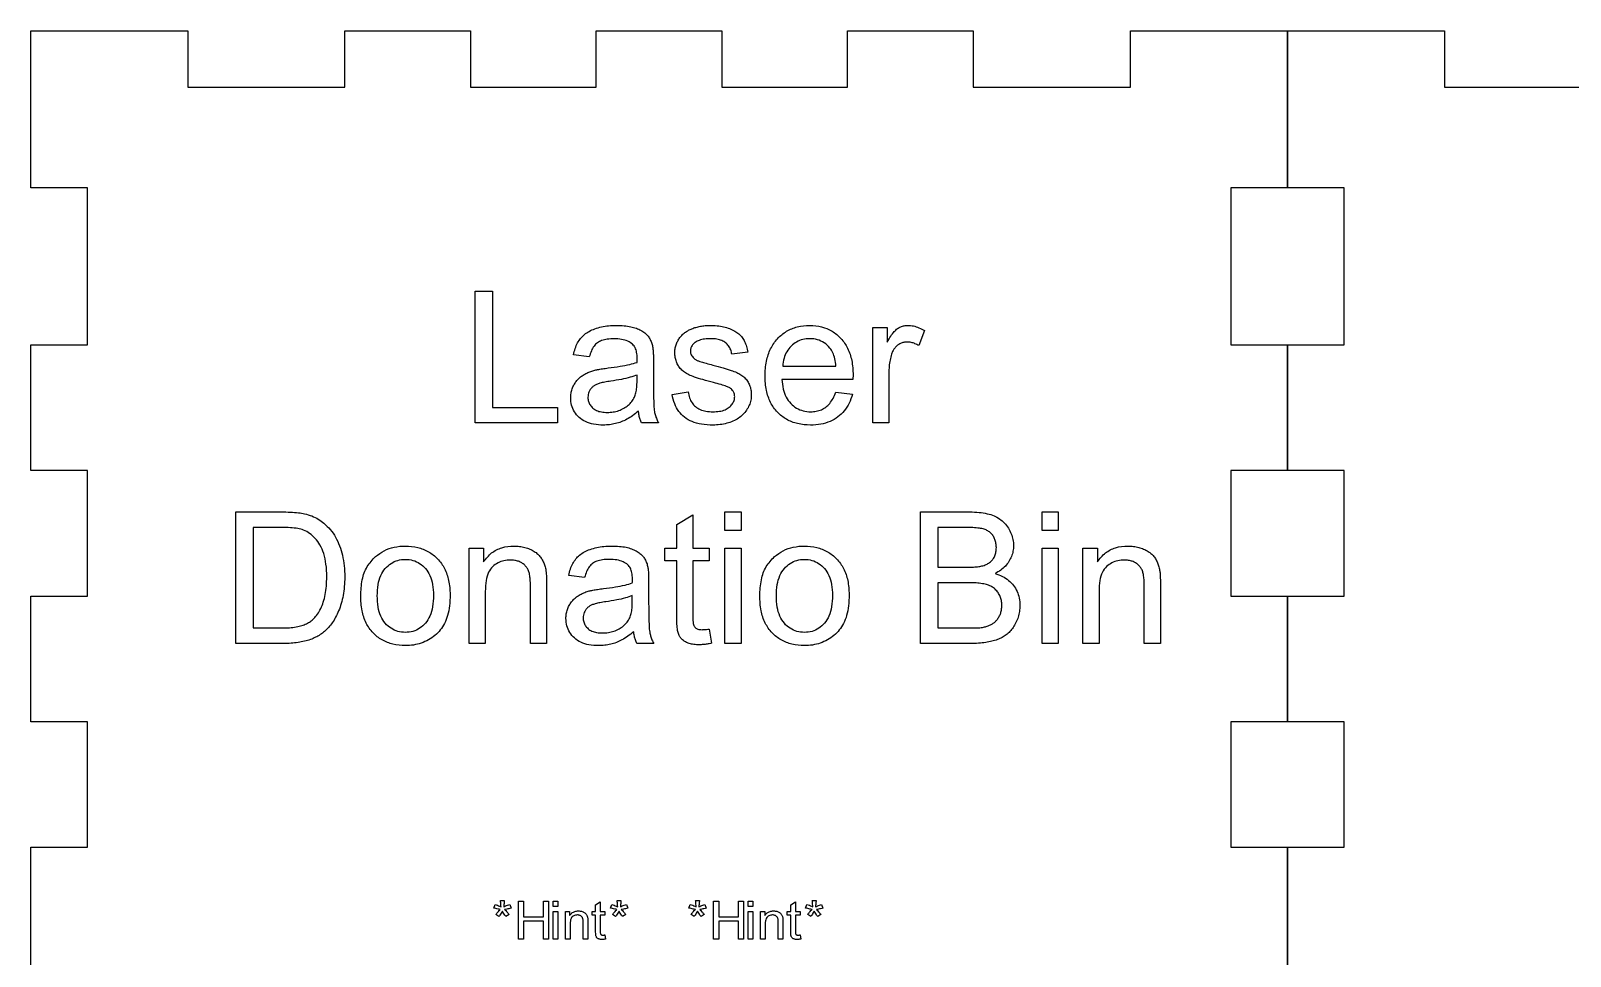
# Model space of a CAD drawing. Extents: x 5 to 205, y 5 to 165.
# Drawn here: x 5.1 to 103.1, y 106.1 to 165.1 of the extents above; entities that cross this region are included whole.
import ezdxf

# ---------------------------------------------------------------- set-up
doc = ezdxf.new("R2010")
doc.units = 0
doc.layers.get('0').update_dxf_attribs({"linetype": 'CONTINUOUS'})

msp = doc.modelspace()

# ---------------------------------------------------------------- linework, layer by layer
at = {"color": 7}
for p, q in [((5.080005, 165.079957), (15.079985, 165.079957)), ((5.080005, 155.079977), (5.080005, 165.079957)), ((15.079985, 165.079957), (15.079985, 161.47993)), ((25.079965, 161.47993), (25.079965, 165.079957)), ((25.079965, 165.079957), (33.079836, 165.079957)), ((33.079836, 165.079957), (33.079836, 161.47993)), ((41.07999, 161.47993), (41.07999, 165.079957)), ((41.07999, 165.079957), (49.079861, 165.079957)), ((49.079861, 165.079957), (49.079861, 161.47993)), ((57.080014, 161.47993), (57.080014, 165.079957)), ((57.080014, 165.079957), (65.080167, 165.079957)), ((65.080167, 165.079957), (65.080167, 161.47993)), ((75.079865, 161.47993), (75.079865, 165.079957)), ((75.079865, 165.079957), (85.079845, 165.079957)), ((85.079845, 165.079957), (85.079845, 155.079977)), ((85.079845, 165.079957), (95.079825, 165.079957)), ((85.079845, 155.079977), (85.079845, 165.079957)), ((95.079825, 165.079957), (95.079825, 161.47993)), ((15.079985, 161.47993), (25.079965, 161.47993)), ((33.079836, 161.47993), (41.07999, 161.47993)), ((49.079861, 161.47993), (57.080014, 161.47993)), ((65.080167, 161.47993), (75.079865, 161.47993)), ((95.079825, 161.47993), (105.080087, 161.47993)), ((8.680032, 155.079977), (5.080005, 155.079977)), ((8.680032, 145.079997), (8.680032, 155.079977)), ((85.079845, 155.079977), (81.479819, 155.079977)), ((81.479819, 155.079977), (81.479819, 145.079997)), ((88.680154, 155.079977), (85.079845, 155.079977)), ((88.680154, 145.079997), (88.680154, 155.079977)), ((5.080005, 137.080126), (5.080005, 145.079997)), ((5.080005, 145.079997), (8.680032, 145.079997)), ((81.479819, 145.079997), (85.079845, 145.079997)), ((85.079845, 145.079997), (85.079845, 137.080126)), ((85.079845, 137.080126), (85.079845, 145.079997)), ((85.079845, 145.079997), (88.680154, 145.079997)), ((8.680032, 137.080126), (5.080005, 137.080126)), ((8.680032, 129.079973), (8.680032, 137.080126)), ((85.079845, 137.080126), (81.479819, 137.080126)), ((81.479819, 137.080126), (81.479819, 129.079973)), ((88.680154, 137.080126), (85.079845, 137.080126)), ((88.680154, 129.079973), (88.680154, 137.080126)), ((5.080005, 121.080101), (5.080005, 129.079973)), ((5.080005, 129.079973), (8.680032, 129.079973)), ((81.479819, 129.079973), (85.079845, 129.079973)), ((85.079845, 129.079973), (85.079845, 121.080101)), ((85.079845, 121.080101), (85.079845, 129.079973)), ((85.079845, 129.079973), (88.680154, 129.079973)), ((8.680032, 121.080101), (5.080005, 121.080101)), ((8.680032, 113.079948), (8.680032, 121.080101)), ((85.079845, 121.080101), (81.479819, 121.080101)), ((81.479819, 121.080101), (81.479819, 113.079948)), ((88.680154, 121.080101), (85.079845, 121.080101)), ((88.680154, 113.079948), (88.680154, 121.080101)), ((5.080005, 105.079795), (5.080005, 113.079948)), ((5.080005, 113.079948), (8.680032, 113.079948)), ((81.479819, 113.079948), (85.079845, 113.079948)), ((85.079845, 113.079948), (85.079845, 105.079795)), ((85.079845, 105.079795), (85.079845, 113.079948)), ((85.079845, 113.079948), (88.680154, 113.079948)), ((34.558704, 109.213868), (34.634771, 109.448686)), ((34.558704, 109.213868), (34.558704, 109.213868)), ((34.884472, 108.668165), (34.689342, 108.808725)), ((34.983691, 109.70004), (35.223469, 109.70004)), ((35.524433, 108.808725), (35.325995, 108.668165)), ((35.575696, 109.448686), (35.651764, 109.213868)), ((36.129535, 107.234454), (36.129535, 109.658699)), ((36.129535, 109.658699), (36.450342, 109.658699)), ((36.450342, 109.658699), (36.450342, 108.663204)), ((37.71042, 108.663204), (37.71042, 109.658699)), ((37.71042, 109.658699), (38.031228, 109.658699)), ((38.031228, 109.658699), (38.031228, 107.234454)), ((38.325178, 109.316394), (38.325178, 109.658699)), ((38.325178, 109.658699), (38.622834, 109.658699)), ((38.622834, 109.316394), (38.325178, 109.316394)), ((38.325178, 107.234454), (38.325178, 108.990626)), ((38.325178, 108.990626), (38.622834, 108.990626)), ((38.622834, 109.658699), (38.622834, 109.316394)), ((38.622834, 108.990626), (38.622834, 107.234454)), ((39.115892, 107.234454), (39.115892, 108.990626)), ((39.115892, 108.990626), (39.383782, 108.990626)), ((39.383782, 108.990626), (39.383782, 108.740925)), ((40.818319, 108.759115), (40.818319, 108.990626)), ((40.818319, 108.990626), (41.0366, 108.990626)), ((41.0366, 109.425535), (41.332602, 109.604128)), ((41.0366, 108.990626), (41.0366, 109.425535)), ((41.332602, 109.604128), (41.332602, 108.990626)), ((41.332602, 108.990626), (41.631912, 108.990626)), ((41.631912, 108.990626), (41.631912, 108.759115)), ((41.985523, 109.213868), (42.06159, 109.448686)), ((41.985523, 109.213868), (41.985523, 109.213868)), ((42.311291, 108.668165), (42.116161, 108.808725)), ((42.41051, 109.70004), (42.650288, 109.70004)), ((42.951252, 108.808725), (42.752814, 108.668165)), ((43.002515, 109.448686), (43.078583, 109.213868)), ((46.98063, 109.213868), (47.056698, 109.448686)), ((46.98063, 109.213868), (46.98063, 109.213868)), ((47.306398, 108.668165), (47.111268, 108.808725)), ((47.405617, 109.70004), (47.645396, 109.70004)), ((47.946359, 108.808725), (47.747922, 108.668165)), ((47.997622, 109.448686), (48.07369, 109.213868)), ((48.551461, 107.234454), (48.551461, 109.658699)), ((48.551461, 109.658699), (48.872269, 109.658699)), ((48.872269, 109.658699), (48.872269, 108.663204)), ((50.132347, 108.663204), (50.132347, 109.658699)), ((50.132347, 109.658699), (50.453154, 109.658699)), ((50.453154, 109.658699), (50.453154, 107.234454)), ((50.747076, 109.316394), (50.747076, 109.658699)), ((50.747076, 109.658699), (51.044733, 109.658699)), ((51.044733, 109.316394), (50.747076, 109.316394)), ((50.747076, 107.234454), (50.747076, 108.990626)), ((50.747076, 108.990626), (51.044733, 108.990626)), ((51.044733, 109.658699), (51.044733, 109.316394)), ((51.044733, 108.990626), (51.044733, 107.234454)), ((51.537931, 107.234454), (51.537931, 108.990626)), ((51.537931, 108.990626), (51.805821, 108.990626)), ((51.805821, 108.990626), (51.805821, 108.740925)), ((53.240217, 108.759115), (53.240217, 108.990626)), ((53.240217, 108.990626), (53.458498, 108.990626)), ((53.458498, 109.425535), (53.754501, 109.604128)), ((53.458498, 108.990626), (53.458498, 109.425535)), ((53.754501, 109.604128), (53.754501, 108.990626)), ((53.754501, 108.990626), (54.053811, 108.990626)), ((54.053811, 108.990626), (54.053811, 108.759115)), ((54.407562, 109.213868), (54.48363, 109.448686)), ((54.407562, 109.213868), (54.407562, 109.213868)), ((54.73333, 108.668165), (54.5382, 108.808725)), ((54.832549, 109.70004), (55.072328, 109.70004)), ((55.373291, 108.808725), (55.174854, 108.668165)), ((55.424554, 109.448686), (55.500622, 109.213868)), ((36.450342, 108.663204), (37.71042, 108.663204)), ((37.71042, 108.377123), (36.450342, 108.377123)), ((36.450342, 108.377123), (36.450342, 107.234454)), ((37.71042, 107.234454), (37.71042, 108.377123)), ((39.413548, 108.193568), (39.413548, 107.234454)), ((40.245332, 107.234454), (40.245332, 108.302709)), ((40.542988, 108.314285), (40.542988, 107.234454)), ((41.0366, 108.759115), (40.818319, 108.759115)), ((41.0366, 107.748738), (41.0366, 108.759115)), ((41.631912, 108.759115), (41.332602, 108.759115)), ((41.332602, 108.759115), (41.332602, 107.732201)), ((48.872269, 108.663204), (50.132347, 108.663204)), ((50.132347, 108.377123), (48.872269, 108.377123)), ((48.872269, 108.377123), (48.872269, 107.234454)), ((50.132347, 107.234454), (50.132347, 108.377123)), ((51.835587, 108.193568), (51.835587, 107.234454)), ((52.667371, 107.234454), (52.667371, 108.302709)), ((52.965027, 108.314285), (52.965027, 107.234454)), ((53.458498, 108.759115), (53.240217, 108.759115)), ((53.458498, 107.748738), (53.458498, 108.759115)), ((54.053811, 108.759115), (53.754501, 108.759115)), ((53.754501, 108.759115), (53.754501, 107.732201)), ((36.450342, 107.234454), (36.129535, 107.234454)), ((38.031228, 107.234454), (37.71042, 107.234454)), ((38.622834, 107.234454), (38.325178, 107.234454)), ((39.413548, 107.234454), (39.115892, 107.234454)), ((40.542988, 107.234454), (40.245332, 107.234454)), ((41.631912, 107.500691), (41.674907, 107.237761)), ((41.631912, 107.500691), (41.631912, 107.500691)), ((48.872269, 107.234454), (48.551461, 107.234454)), ((50.453154, 107.234454), (50.132347, 107.234454)), ((51.044733, 107.234454), (50.747076, 107.234454)), ((51.835587, 107.234454), (51.537931, 107.234454)), ((52.965027, 107.234454), (52.667371, 107.234454)), ((54.053811, 107.500691), (54.096805, 107.237761)), ((54.053811, 107.500691), (54.053811, 107.500691))]:
    msp.add_line(p, q, dxfattribs=at)
at = {"color": 1}
for p, q in [((33.370184, 140.108799), (33.370184, 148.488949)), ((33.370184, 148.488949), (34.479154, 148.488949)), ((34.479154, 148.488949), (34.479154, 141.097725)), ((58.676408, 140.108799), (58.676408, 146.179548)), ((58.676408, 146.179548), (59.602455, 146.179548)), ((59.602455, 146.179548), (59.602455, 145.259218)), ((61.974736, 145.985193), (61.620321, 145.030565)), ((40.635648, 144.310307), (39.629572, 144.447498)), ((50.719267, 144.613272), (49.713192, 144.47608)), ((43.67674, 142.778328), (43.67674, 143.155607)), ((44.717112, 144.02449), (44.717112, 142.652569)), ((52.948639, 143.72724), (56.338427, 143.72724)), ((52.948639, 143.72724), (52.948639, 143.72724)), ((59.705349, 143.287082), (59.705349, 140.108799)), ((57.418816, 142.881222), (52.891477, 142.881222)), ((45.906111, 141.920878), (46.923619, 142.080935)), ((45.906111, 141.920878), (45.906111, 141.920878)), ((56.326994, 142.063786), (57.390233, 141.93231)), ((56.326995, 142.063786), (56.326994, 142.063786)), ((34.479154, 141.097725), (38.606349, 141.097725)), ((38.606349, 141.097725), (38.606349, 140.108799)), ((43.762485, 140.857639), (43.762485, 140.857639)), ((38.606349, 140.108799), (33.370184, 140.108799)), ((45.042944, 140.108799), (43.968273, 140.108799)), ((59.705349, 140.108799), (58.676408, 140.108799)), ((18.136093, 126.060398), (18.136093, 134.440547)), ((18.136093, 134.440547), (21.022843, 134.440547)), ((49.267262, 133.257266), (49.267262, 134.440547)), ((49.267262, 134.440547), (50.296205, 134.440547)), ((50.296205, 134.440547), (50.296205, 133.257266)), ((61.717445, 126.060398), (61.717445, 134.440547)), ((61.717445, 134.440547), (64.861432, 134.440547)), ((69.457367, 133.257266), (69.457367, 134.440547)), ((69.457367, 134.440547), (70.486307, 134.440547)), ((70.486307, 134.440547), (70.486307, 133.257266)), ((21.005694, 133.451621), (19.245063, 133.451621)), ((19.245063, 133.451621), (19.245063, 127.049324)), ((46.203308, 133.634544), (47.226533, 134.251908)), ((46.203308, 132.131147), (46.203308, 133.634544)), ((47.226533, 134.251908), (47.226533, 132.131147)), ((64.501302, 133.451621), (62.826415, 133.451621)), ((62.826415, 133.451621), (62.826415, 130.919284)), ((50.296205, 133.257266), (49.267262, 133.257266)), ((70.486307, 133.257266), (69.457367, 133.257266)), ((32.981421, 126.060398), (32.981421, 132.131147)), ((32.981421, 132.131147), (33.907468, 132.131147)), ((33.907468, 132.131147), (33.907468, 131.26798)), ((45.448752, 131.33086), (45.448752, 132.131147)), ((45.448752, 132.131147), (46.203308, 132.131147)), ((46.203308, 131.33086), (45.448752, 131.33086)), ((46.203308, 127.838178), (46.203308, 131.33086)), ((47.226533, 132.131147), (48.261191, 132.131147)), ((48.261191, 131.33086), (47.226533, 131.33086)), ((47.226533, 131.33086), (47.226533, 127.781015)), ((48.261191, 132.131147), (48.261191, 131.33086)), ((49.267262, 126.060398), (49.267262, 132.131147)), ((49.267262, 132.131147), (50.296205, 132.131147)), ((50.296205, 132.131147), (50.296205, 126.060398)), ((69.457367, 126.060398), (69.457367, 132.131147)), ((69.457367, 132.131147), (70.486307, 132.131147)), ((70.486307, 132.131147), (70.486307, 126.060398)), ((72.058299, 126.060398), (72.058299, 132.131147)), ((72.058299, 132.131147), (72.984346, 132.131147)), ((72.984346, 132.131147), (72.984346, 131.26798)), ((40.332629, 130.261905), (39.326554, 130.399097)), ((62.826415, 130.919284), (64.638493, 130.919284)), ((34.010362, 129.375873), (34.010362, 126.060398)), ((36.885679, 126.060398), (36.885679, 129.753151)), ((37.91462, 129.793165), (37.91462, 126.060398)), ((44.414093, 129.976088), (44.414093, 128.604167)), ((64.764254, 129.930358), (62.826415, 129.930358)), ((62.826415, 129.930358), (62.826415, 127.049324)), ((73.087241, 129.375873), (73.087241, 126.060398)), ((75.962558, 126.060398), (75.962558, 129.753151)), ((76.991498, 129.793165), (76.991498, 126.060398)), ((26.081802, 129.095772), (26.081802, 129.095772)), ((27.139324, 129.095772), (27.139324, 129.095772)), ((43.373722, 128.729927), (43.373722, 129.107205)), ((51.485202, 129.095772), (51.485202, 129.095772)), ((52.542725, 129.095772), (52.542725, 129.095772)), ((19.245063, 127.049324), (21.034276, 127.049324)), ((43.459465, 126.809238), (43.459467, 126.809238)), ((48.261191, 126.980728), (48.409815, 126.07183)), ((48.261191, 126.980728), (48.261191, 126.980728)), ((62.826415, 127.049324), (64.912878, 127.049324)), ((21.160036, 126.060398), (18.136093, 126.060398)), ((34.010362, 126.060398), (32.981421, 126.060398)), ((37.91462, 126.060398), (36.885679, 126.060398)), ((44.739925, 126.060398), (43.665253, 126.060398)), ((50.296205, 126.060398), (49.267262, 126.060398)), ((64.912878, 126.060398), (61.717445, 126.060398)), ((70.486307, 126.060398), (69.457367, 126.060398)), ((73.087241, 126.060398), (72.058299, 126.060398)), ((76.991498, 126.060398), (75.962558, 126.060398))]:
    msp.add_line(p, q, dxfattribs=at)
for points, knots in [([(39.629572, 144.447498), (39.662708, 144.583059), (39.72588, 144.841495), (39.878043, 145.193771), (40.070182, 145.496893), (40.319844, 145.749528), (40.629936, 145.95441), (40.997526, 146.115344), (41.415477, 146.232689), (41.878056, 146.302794), (42.362588, 146.323353), (42.833903, 146.305459), (43.258526, 146.248302), (43.619249, 146.147123), (43.917674, 146.013959), (44.16155, 145.86186), (44.350969, 145.68151), (44.490626, 145.471943), (44.599431, 145.23555), (44.643045, 145.062929), (44.665665, 144.973402)], [0, 0, 0, 0, 0.418046, 0.796972, 1.145706, 1.48884, 1.85402, 2.254052, 2.688002, 3.152741, 3.654441, 4.140752, 4.566247, 4.936775, 5.260448, 5.543747, 5.795072, 6.03845, 6.295101, 6.57162, 6.57162, 6.57162, 6.57162]), ([(46.923619, 142.080935), (46.947879, 141.953746), (46.994127, 141.71128), (47.15873, 141.387461), (47.392588, 141.128393), (47.700777, 140.942748), (48.077466, 140.836699), (48.494867, 140.808064), (48.905948, 140.83408), (49.268587, 140.924239), (49.547304, 141.088102), (49.74295, 141.295522), (49.865495, 141.530599), (49.901587, 141.772677), (49.870695, 142.000781), (49.761938, 142.194717), (49.591411, 142.344686), (49.335121, 142.452472), (48.982886, 142.565265), (48.473133, 142.697337), (47.905913, 142.844339), (47.381557, 143.007111), (46.988673, 143.154491), (46.697681, 143.321131), (46.47145, 143.516486), (46.296137, 143.747269), (46.169879, 144.003591), (46.09338, 144.279953), (46.070307, 144.559213), (46.09074, 144.830359), (46.153178, 145.084617), (46.257407, 145.322209), (46.396306, 145.539965), (46.566904, 145.733844), (46.753577, 145.888836), (46.954558, 146.015029), (47.175324, 146.113348), (47.428829, 146.199731), (47.70845, 146.26755), (48.006253, 146.308271), (48.361896, 146.322395), (48.759264, 146.302959), (49.180951, 146.236187), (49.559997, 146.123193), (49.889619, 145.972448), (50.162577, 145.786315), (50.375359, 145.559223), (50.530954, 145.286671), (50.649887, 144.968982), (50.69528, 144.736253), (50.719267, 144.613272)], [0, 0, 0, 0, 0.386898, 0.737563, 1.074533, 1.421206, 1.80192, 2.237553, 2.670641, 3.034208, 3.347649, 3.626477, 3.879566, 4.130503, 4.349061, 4.558009, 4.783393, 5.016653, 5.386019, 5.894003, 6.595406, 7.143805, 7.540982, 7.851551, 8.144624, 8.431469, 8.715092, 8.996856, 9.286622, 9.551329, 9.809434, 10.068145, 10.326178, 10.581341, 10.839746, 11.051313, 11.291328, 11.56289, 11.853968, 12.153083, 12.463021, 12.92058, 13.344413, 13.740762, 14.10348, 14.427778, 14.725737, 15.028401, 15.363371, 15.738726, 15.738726, 15.738726, 15.738726]), ([(57.390233, 141.93231), (57.327002, 141.736956), (57.204696, 141.35909), (56.88316, 140.864267), (56.470198, 140.465524), (55.962321, 140.173882), (55.366954, 140.00387), (54.665532, 139.950452), (53.911552, 140.022106), (53.176099, 140.300016), (52.577043, 140.770529), (52.132154, 141.4111), (51.874414, 142.208736), (51.803471, 143.103272), (51.875199, 144.005926), (52.134126, 144.829797), (52.583094, 145.48792), (53.174001, 145.971536), (53.886387, 146.262407), (54.655426, 146.344559), (55.417935, 146.263505), (56.110273, 145.977554), (56.686332, 145.504181), (57.125555, 144.859339), (57.378404, 144.051675), (57.427336, 143.442274), (57.42396, 143.077688), (57.421937, 142.986222), (57.419923, 142.918482), (57.418816, 142.881222)], [0, 0, 0, 0, 0.613815, 1.187281, 1.749695, 2.321649, 2.925756, 3.591308, 4.422964, 5.178258, 5.917037, 6.673733, 7.483577, 8.401344, 9.350498, 10.185639, 10.961502, 11.706466, 12.444609, 13.236524, 14.004244, 14.722597, 15.450713, 16.21071, 17.029584, 17.960854, 18.031995, 18.123477, 18.235306, 18.235306, 18.235306, 18.235306]), ([(59.602455, 145.259218), (59.676429, 145.388192), (59.80982, 145.620759), (60.025682, 145.910917), (60.239275, 146.111879), (60.459075, 146.231454), (60.683438, 146.302468), (60.956107, 146.326598), (61.274348, 146.28961), (61.633828, 146.177612), (61.858027, 146.051067), (61.974736, 145.985193)], [0, 0, 0, 0, 0.445781, 0.803839, 1.081533, 1.317776, 1.548298, 1.782834, 2.13347, 2.502896, 2.904007, 2.904007, 2.904007, 2.904007]), ([(43.67674, 143.96161), (43.677829, 144.002893), (43.679706, 144.074024), (43.681716, 144.163581), (43.684175, 144.338269), (43.666484, 144.587223), (43.575754, 144.898435), (43.381241, 145.153078), (43.076976, 145.331613), (42.674439, 145.445896), (42.230448, 145.473943), (41.801058, 145.450881), (41.435048, 145.371812), (41.138598, 145.226769), (40.916118, 144.993209), (40.745104, 144.68285), (40.674122, 144.441257), (40.635648, 144.310307)], [0, 0, 0, 0, 0.123892, 0.213468, 0.268732, 0.648028, 0.958949, 1.226354, 1.588103, 1.995645, 2.472944, 2.915595, 3.28279, 3.590016, 3.889586, 4.234763, 4.643295, 4.643295, 4.643295, 4.643295]), ([(49.713192, 144.47608), (49.693292, 144.574252), (49.654927, 144.76352), (49.516333, 145.016114), (49.320645, 145.221349), (49.061388, 145.370582), (48.742292, 145.455677), (48.367812, 145.478575), (47.98591, 145.457524), (47.639032, 145.387713), (47.379226, 145.255479), (47.204328, 145.084787), (47.094677, 144.89439), (47.065199, 144.712093), (47.081126, 144.558455), (47.124202, 144.435083), (47.197158, 144.321305), (47.29828, 144.215606), (47.433347, 144.124872), (47.589704, 144.048649), (47.806071, 143.985634), (48.108649, 143.897228), (48.355711, 143.829839), (48.501328, 143.79012)], [0, 0, 0, 0, 0.299086, 0.576616, 0.85131, 1.140254, 1.462056, 1.83318, 2.261429, 2.607623, 2.886902, 3.122702, 3.331651, 3.535158, 3.664851, 3.792003, 3.923286, 4.067488, 4.227648, 4.408888, 4.587052, 4.902442, 5.35517, 5.35517, 5.35517, 5.35517]), ([(56.338427, 143.72724), (56.319198, 143.88421), (56.283563, 144.175112), (56.156805, 144.568756), (55.935886, 144.923879), (55.608631, 145.223121), (55.163499, 145.432002), (54.689293, 145.488642), (54.230502, 145.439217), (53.817802, 145.276), (53.467341, 145.007156), (53.189731, 144.651088), (53.005013, 144.212855), (52.96797, 143.893759), (52.948639, 143.72724)], [0, 0, 0, 0, 0.473865, 0.878183, 1.229086, 1.717732, 2.186584, 2.680717, 3.131276, 3.558883, 3.994726, 4.440741, 4.899737, 5.400678, 5.400678, 5.400678, 5.400678]), ([(61.620321, 145.030565), (61.537839, 145.074946), (61.378199, 145.160843), (61.121827, 145.23573), (60.877347, 145.261405), (60.64862, 145.23941), (60.441593, 145.169849), (60.253967, 145.055789), (60.090609, 144.902147), (59.960393, 144.709721), (59.854119, 144.44283), (59.775287, 144.106298), (59.715288, 143.704373), (59.708713, 143.428317), (59.705349, 143.287082)], [0, 0, 0, 0, 0.28036, 0.542626, 0.79536, 1.01375, 1.226753, 1.444877, 1.667514, 1.894504, 2.135906, 2.525031, 2.929237, 3.352672, 3.352672, 3.352672, 3.352672]), ([(44.665665, 144.973402), (44.676259, 144.899406), (44.701826, 144.720831), (44.713965, 144.403537), (44.715977, 144.161233), (44.717112, 144.02449)], [0, 0, 0, 0, 0.224134, 0.540903, 0.951246, 0.951246, 0.951246, 0.951246]), ([(43.762485, 140.857639), (43.639064, 140.757518), (43.403672, 140.566564), (43.034701, 140.335621), (42.670299, 140.164994), (42.300743, 140.052529), (41.919664, 139.985495), (41.453538, 139.961127), (40.934988, 140.000418), (40.40293, 140.159152), (39.981051, 140.437125), (39.673673, 140.80102), (39.48755, 141.235775), (39.440941, 141.64594), (39.466426, 141.995983), (39.534507, 142.271826), (39.648309, 142.526148), (39.797329, 142.755361), (39.976094, 142.955832), (40.184338, 143.12119), (40.414562, 143.257244), (40.662855, 143.36986), (40.913856, 143.454571), (41.185122, 143.511659), (41.490298, 143.562541), (41.970253, 143.623201), (42.553251, 143.700168), (43.168593, 143.8096), (43.522201, 143.91538), (43.67674, 143.96161)], [0, 0, 0, 0, 0.47643, 0.908661, 1.302248, 1.680053, 2.064118, 2.460121, 3.077972, 3.615805, 4.107288, 4.571885, 5.025118, 5.505522, 5.795074, 6.074899, 6.353141, 6.626996, 6.892129, 7.155291, 7.421344, 7.692502, 7.971989, 8.214072, 8.523253, 8.900078, 9.665108, 10.28806, 10.771663, 10.771663, 10.771663, 10.771663]), ([(43.67674, 143.155607), (43.532323, 143.104561), (43.207055, 142.98959), (42.642553, 142.867998), (42.097464, 142.782239), (41.639922, 142.712117), (41.339537, 142.645439), (41.109883, 142.572899), (40.936005, 142.479664), (40.797537, 142.366481), (40.688437, 142.230186), (40.608414, 142.077299), (40.559847, 141.911108), (40.542552, 141.709055), (40.57083, 141.478586), (40.679908, 141.239818), (40.858189, 141.037393), (41.105581, 140.881554), (41.420602, 140.793443), (41.77774, 140.768842), (42.149882, 140.795202), (42.508167, 140.881879), (42.832246, 141.026608), (43.116169, 141.220386), (43.347496, 141.46276), (43.51624, 141.73091), (43.61672, 142.037163), (43.668419, 142.384317), (43.673803, 142.639248), (43.67674, 142.778328)], [0, 0, 0, 0, 0.45915, 1.03414, 1.728307, 2.115281, 2.4222, 2.650972, 2.835284, 3.010577, 3.183818, 3.35541, 3.525147, 3.699583, 3.961026, 4.212156, 4.475264, 4.759386, 5.076768, 5.446099, 5.828913, 6.191926, 6.546041, 6.888189, 7.216353, 7.544845, 7.829458, 8.176861, 8.593927, 8.593927, 8.593927, 8.593927]), ([(48.501328, 143.79012), (48.719943, 143.730744), (49.10976, 143.62487), (49.618108, 143.466512), (50.002352, 143.331312), (50.293116, 143.180921), (50.523097, 142.997546), (50.711425, 142.777376), (50.851218, 142.51675), (50.931902, 142.216144), (50.957476, 141.890564), (50.926366, 141.553606), (50.822893, 141.224464), (50.655273, 140.914256), (50.425028, 140.631825), (50.129387, 140.39447), (49.779328, 140.207614), (49.385034, 140.070641), (48.953724, 139.987954), (48.412126, 139.959916), (47.806959, 140.000397), (47.187953, 140.156522), (46.68659, 140.43687), (46.309907, 140.837073), (46.037788, 141.33993), (45.951502, 141.720619), (45.906111, 141.920878)], [0, 0, 0, 0, 0.679514, 1.211657, 1.597364, 1.900123, 2.188925, 2.474175, 2.763728, 3.068391, 3.40106, 3.739021, 4.077132, 4.428799, 4.790983, 5.162819, 5.55843, 5.975753, 6.410546, 6.871221, 7.599566, 8.222667, 8.771491, 9.297767, 9.850699, 10.464393, 10.464393, 10.464393, 10.464393]), ([(44.717112, 142.652569), (44.717969, 142.372712), (44.719445, 141.891019), (44.738919, 141.285981), (44.768315, 140.874421), (44.836814, 140.586027), (44.922666, 140.340825), (45.002613, 140.186601), (45.042944, 140.108799)], [0, 0, 0, 0, 0.839381, 1.444757, 1.817161, 2.073759, 2.33171, 2.594324, 2.594324, 2.594324, 2.594324]), ([(52.891477, 142.881222), (52.91193, 142.674624), (52.95031, 142.286954), (53.140482, 141.758375), (53.434534, 141.34062), (53.809432, 141.036945), (54.24978, 140.85278), (54.685811, 140.804171), (55.079722, 140.837057), (55.410009, 140.937027), (55.704772, 141.106478), (55.958869, 141.353544), (56.17271, 141.677891), (56.27344, 141.929836), (56.326995, 142.063786)], [0, 0, 0, 0, 0.621131, 1.165519, 1.664272, 2.135442, 2.594069, 3.076602, 3.436974, 3.773894, 4.10344, 4.447097, 4.8276, 5.259554, 5.259554, 5.259554, 5.259554]), ([(43.968273, 140.108799), (43.934968, 140.183208), (43.86637, 140.336467), (43.798871, 140.588939), (43.774886, 140.76606), (43.762485, 140.857639)], [0, 0, 0, 0, 0.244289, 0.503156, 0.780291, 0.780291, 0.780291, 0.780291]), ([(21.022843, 134.440547), (21.22299, 134.438419), (21.589467, 134.434522), (22.08827, 134.397384), (22.542328, 134.324775), (22.968411, 134.193198), (23.387132, 133.995483), (23.625789, 133.811353), (23.74382, 133.720289)], [0, 0, 0, 0, 0.600361, 1.099289, 1.499317, 1.977072, 2.432988, 2.879096, 2.879096, 2.879096, 2.879096]), ([(64.861432, 134.440547), (65.061103, 134.435916), (65.434368, 134.427259), (65.953266, 134.344587), (66.395045, 134.204871), (66.765697, 133.999555), (67.075724, 133.73343), (67.320168, 133.410346), (67.502399, 133.054981), (67.615226, 132.67997), (67.650882, 132.306447), (67.618513, 131.944142), (67.518726, 131.601185), (67.355956, 131.275607), (67.126445, 130.97671), (66.827074, 130.715949), (66.590411, 130.586334), (66.467722, 130.51914)], [0, 0, 0, 0, 0.598656, 1.119127, 1.570847, 1.981709, 2.381625, 2.787508, 3.189308, 3.573946, 3.955196, 4.307928, 4.658913, 5.0205, 5.393743, 5.782716, 6.201427, 6.201427, 6.201427, 6.201427]), ([(21.034276, 127.049324), (21.205377, 127.05211), (21.522027, 127.057266), (21.958149, 127.106056), (22.321802, 127.190592), (22.6229, 127.310553), (22.877994, 127.454743), (23.120083, 127.656725), (23.344114, 127.932902), (23.549451, 128.291509), (23.715253, 128.709681), (23.836566, 129.189188), (23.907021, 129.730947), (23.931031, 130.382865), (23.895845, 131.083653), (23.761968, 131.770871), (23.518882, 132.324698), (23.203807, 132.751262), (22.84971, 133.077708), (22.469895, 133.28846), (22.047517, 133.391186), (21.56595, 133.443503), (21.205515, 133.448726), (21.005694, 133.451621)], [0, 0, 0, 0, 0.513166, 0.949697, 1.314029, 1.629585, 1.918989, 2.18939, 2.570504, 2.979028, 3.424919, 3.915795, 4.459059, 5.060726, 5.871005, 6.559771, 7.149047, 7.669189, 8.14004, 8.584672, 8.954736, 9.436407, 10.035652, 10.035652, 10.035652, 10.035652]), ([(23.74382, 133.720289), (23.884122, 133.589029), (24.166129, 133.325198), (24.497022, 132.83553), (24.753835, 132.283879), (24.934441, 131.670303), (25.042587, 131.001164), (25.073601, 130.331974), (25.049395, 129.697868), (24.977398, 129.130751), (24.8534, 128.614242), (24.690809, 128.151052), (24.502, 127.740427), (24.281857, 127.387099), (24.040256, 127.086257), (23.785378, 126.829842), (23.510818, 126.616585), (23.20816, 126.443868), (22.871883, 126.304234), (22.497997, 126.194545), (22.086018, 126.116414), (21.635722, 126.068591), (21.322652, 126.063198), (21.160036, 126.060398)], [0, 0, 0, 0, 0.574875, 1.155497, 1.759144, 2.394732, 3.067758, 3.787987, 4.400773, 4.96966, 5.50006, 5.991106, 6.440331, 6.853168, 7.236555, 7.595625, 7.935459, 8.27619, 8.637859, 9.025414, 9.443022, 9.894276, 10.382008, 10.382008, 10.382008, 10.382008]), ([(64.638493, 130.919284), (64.786964, 130.920963), (65.053446, 130.923977), (65.40762, 130.952692), (65.702326, 131.009674), (65.951524, 131.107172), (66.17057, 131.247401), (66.341551, 131.42787), (66.463041, 131.644639), (66.534134, 131.894901), (66.554744, 132.162143), (66.534381, 132.429137), (66.467171, 132.678758), (66.35609, 132.902899), (66.203327, 133.095694), (66.006642, 133.244452), (65.758543, 133.350911), (65.43239, 133.410684), (65.005846, 133.446421), (64.682432, 133.449754), (64.501302, 133.451621)], [0, 0, 0, 0, 0.445368, 0.799361, 1.064691, 1.342979, 1.59692, 1.838874, 2.081043, 2.335192, 2.613143, 2.881143, 3.134913, 3.38374, 3.626764, 3.866093, 4.115797, 4.429409, 4.856115, 5.39932, 5.39932, 5.39932, 5.39932]), ([(27.019281, 131.593812), (27.200077, 131.729195), (27.561934, 132.000161), (28.225267, 132.222357), (28.952143, 132.293791), (29.702652, 132.215577), (30.413399, 131.93455), (31.005158, 131.467655), (31.457683, 130.836704), (31.722547, 130.050068), (31.786642, 129.238573), (31.748132, 128.488115), (31.638673, 127.864395), (31.44173, 127.342868), (31.162123, 126.915435), (30.814693, 126.560346), (30.399749, 126.280993), (29.938605, 126.074764), (29.442355, 125.949004), (28.834442, 125.904251), (28.145251, 125.975235), (27.429247, 126.254062), (26.834046, 126.721412), (26.38619, 127.367646), (26.122099, 128.185115), (26.095833, 128.778687), (26.081802, 129.095772)], [0, 0, 0, 0, 0.67398, 1.348949, 2.065518, 2.85457, 3.58948, 4.327511, 5.085682, 5.886271, 6.785221, 7.51193, 8.13751, 8.677425, 9.172021, 9.659112, 10.158017, 10.663522, 11.167718, 11.685422, 12.486115, 13.225097, 13.960398, 14.722817, 15.550426, 16.499555, 16.499555, 16.499555, 16.499555]), ([(26.081802, 129.095772), (26.099064, 129.439764), (26.131198, 130.080124), (26.436434, 130.970541), (26.830018, 131.391422), (27.019281, 131.593812)], [0, 0, 0, 0, 1.032301, 1.921687, 2.74553, 2.74553, 2.74553, 2.74553]), ([(27.139324, 129.095772), (27.148246, 128.857242), (27.164739, 128.416316), (27.330616, 127.813146), (27.619026, 127.343979), (27.997611, 127.011012), (28.443549, 126.807864), (28.927483, 126.749425), (29.411041, 126.808148), (29.854942, 127.012848), (30.233171, 127.347598), (30.522642, 127.822711), (30.683064, 128.436558), (30.727802, 129.117237), (30.682766, 129.790682), (30.518551, 130.380295), (30.227896, 130.842196), (29.85132, 131.173939), (29.408633, 131.377659), (28.926545, 131.436353), (28.443724, 131.378148), (27.997903, 131.176176), (27.619069, 130.844887), (27.330469, 130.37705), (27.164703, 129.774706), (27.148236, 129.334194), (27.139324, 129.095772)], [0, 0, 0, 0, 0.71456, 1.320872, 1.853889, 2.343388, 2.811981, 3.3015, 3.787909, 4.255162, 4.745235, 5.282294, 5.898675, 6.629382, 7.321806, 7.915597, 8.4457, 8.935439, 9.40143, 9.884965, 10.374442, 10.842643, 11.331095, 11.862769, 12.468167, 13.182407, 13.182407, 13.182407, 13.182407]), ([(33.907468, 131.26798), (34.065428, 131.467535), (34.375003, 131.858627), (35.072002, 132.204699), (35.697306, 132.283529), (36.191819, 132.254686), (36.531539, 132.189131), (36.845684, 132.080452), (37.125503, 131.938209), (37.360934, 131.765204), (37.543767, 131.559436), (37.681767, 131.326839), (37.788288, 131.070757), (37.860989, 130.811115), (37.895224, 130.524405), (37.911959, 130.19038), (37.913662, 129.936102), (37.91462, 129.793165)], [0, 0, 0, 0, 0.755599, 1.480843, 2.264915, 2.621587, 2.964263, 3.299306, 3.615618, 3.902769, 4.17043, 4.435452, 4.710424, 5.000707, 5.240998, 5.574995, 6.003764, 6.003764, 6.003764, 6.003764]), ([(36.885679, 129.753151), (36.883642, 129.881269), (36.87993, 130.114764), (36.842222, 130.430433), (36.778163, 130.686058), (36.672141, 130.892052), (36.525886, 131.06159), (36.340852, 131.198995), (36.124375, 131.30246), (35.880667, 131.364387), (35.570026, 131.386128), (35.205748, 131.348653), (34.817271, 131.203849), (34.460578, 130.970256), (34.17918, 130.579432), (34.032591, 130.024064), (34.018324, 129.608051), (34.010362, 129.375873)], [0, 0, 0, 0, 0.384176, 0.700166, 0.952099, 1.170415, 1.388663, 1.617951, 1.857013, 2.104035, 2.367477, 2.788286, 3.191284, 3.601323, 4.049575, 4.600843, 5.29708, 5.29708, 5.29708, 5.29708]), ([(39.326554, 130.399097), (39.35969, 130.534658), (39.422861, 130.793094), (39.575024, 131.14537), (39.767163, 131.448492), (40.016826, 131.701127), (40.326918, 131.906009), (40.694508, 132.066943), (41.112459, 132.184288), (41.575038, 132.254392), (42.05957, 132.274952), (42.530884, 132.257058), (42.955508, 132.199901), (43.31623, 132.098721), (43.614655, 131.965558), (43.858532, 131.813459), (44.04795, 131.633108), (44.187608, 131.423542), (44.296413, 131.187148), (44.340027, 131.014527), (44.362646, 130.925)], [0, 0, 0, 0, 0.418046, 0.796972, 1.145707, 1.48884, 1.85402, 2.254052, 2.688002, 3.152741, 3.65444, 4.140752, 4.566246, 4.936775, 5.260448, 5.543747, 5.795072, 6.03845, 6.295101, 6.571619, 6.571619, 6.571619, 6.571619]), ([(43.373722, 129.913209), (43.374811, 129.954491), (43.376687, 130.025622), (43.378698, 130.115179), (43.381157, 130.289867), (43.363465, 130.538822), (43.272736, 130.850033), (43.078223, 131.104677), (42.773958, 131.283212), (42.37142, 131.397495), (41.92743, 131.425542), (41.49804, 131.40248), (41.13203, 131.323411), (40.835579, 131.178367), (40.6131, 130.944808), (40.442086, 130.634448), (40.371103, 130.392855), (40.332629, 130.261905)], [0, 0, 0, 0, 0.123892, 0.213468, 0.268732, 0.648028, 0.958949, 1.226354, 1.588102, 1.995645, 2.472944, 2.915595, 3.28279, 3.590016, 3.889586, 4.234763, 4.643295, 4.643295, 4.643295, 4.643295]), ([(52.422682, 131.593812), (52.603477, 131.729195), (52.965334, 132.000162), (53.628667, 132.222357), (54.355544, 132.293791), (55.106052, 132.215577), (55.816799, 131.934549), (56.408559, 131.467656), (56.861082, 130.836704), (57.125947, 130.050068), (57.190041, 129.238573), (57.151531, 128.488115), (57.042073, 127.864395), (56.845131, 127.342868), (56.565522, 126.915436), (56.218092, 126.560346), (55.803149, 126.280993), (55.342005, 126.074765), (54.845755, 125.949004), (54.237842, 125.904251), (53.548652, 125.975235), (52.832648, 126.254062), (52.237447, 126.721412), (51.789591, 127.367645), (51.5255, 128.185115), (51.499233, 128.778687), (51.485202, 129.095772)], [0, 0, 0, 0, 0.673979, 1.348948, 2.065517, 2.85457, 3.58948, 4.327512, 5.085681, 5.88627, 6.78522, 7.51193, 8.137509, 8.677425, 9.172021, 9.659112, 10.158016, 10.663522, 11.167717, 11.685422, 12.486114, 13.225095, 13.960397, 14.722816, 15.550425, 16.499554, 16.499554, 16.499554, 16.499554]), ([(51.485202, 129.095772), (51.502464, 129.439764), (51.534598, 130.080124), (51.839835, 130.970541), (52.233419, 131.391422), (52.422682, 131.593812)], [0, 0, 0, 0, 1.032301, 1.921687, 2.74553, 2.74553, 2.74553, 2.74553]), ([(52.542725, 129.095772), (52.551647, 128.857242), (52.568139, 128.416316), (52.734016, 127.813146), (53.022426, 127.343979), (53.401011, 127.011012), (53.846949, 126.807864), (54.330883, 126.749425), (54.814441, 126.808148), (55.258342, 127.012848), (55.636572, 127.347597), (55.926042, 127.822711), (56.086464, 128.436558), (56.131203, 129.117237), (56.086166, 129.790682), (55.921951, 130.380295), (55.631296, 130.842196), (55.25472, 131.173938), (54.812034, 131.37766), (54.329945, 131.436353), (53.847124, 131.378148), (53.401303, 131.176176), (53.02247, 130.844886), (52.733869, 130.37705), (52.568103, 129.774706), (52.551637, 129.334194), (52.542725, 129.095772)], [0, 0, 0, 0, 0.71456, 1.320872, 1.853889, 2.343387, 2.811981, 3.3015, 3.787909, 4.255163, 4.745236, 5.282294, 5.898676, 6.629383, 7.321806, 7.915598, 8.445701, 8.935439, 9.401431, 9.884965, 10.374443, 10.842644, 11.331096, 11.86277, 12.468168, 13.182407, 13.182407, 13.182407, 13.182407]), ([(72.984346, 131.26798), (73.142306, 131.467535), (73.451881, 131.858628), (74.14888, 132.204699), (74.774184, 132.283529), (75.268697, 132.254686), (75.608417, 132.189131), (75.922562, 132.080452), (76.202381, 131.938209), (76.437812, 131.765204), (76.620646, 131.559437), (76.758644, 131.326838), (76.865166, 131.070757), (76.937866, 130.811115), (76.972102, 130.524405), (76.988837, 130.19038), (76.99054, 129.936102), (76.991498, 129.793165)], [0, 0, 0, 0, 0.755599, 1.480842, 2.264915, 2.621587, 2.964262, 3.299306, 3.615618, 3.902769, 4.17043, 4.435452, 4.710424, 5.000707, 5.240998, 5.574995, 6.003764, 6.003764, 6.003764, 6.003764]), ([(75.962558, 129.753151), (75.960521, 129.881269), (75.956809, 130.114764), (75.9191, 130.430433), (75.855041, 130.686058), (75.749019, 130.892052), (75.602764, 131.06159), (75.41773, 131.198995), (75.201254, 131.30246), (74.957546, 131.364387), (74.646904, 131.386128), (74.282627, 131.348653), (73.89415, 131.203849), (73.537457, 130.970255), (73.256059, 130.579432), (73.10947, 130.024064), (73.095204, 129.608051), (73.087241, 129.375873)], [0, 0, 0, 0, 0.384176, 0.700166, 0.952099, 1.170415, 1.388663, 1.617952, 1.857013, 2.104035, 2.367477, 2.788286, 3.191283, 3.601322, 4.049574, 4.600842, 5.297079, 5.297079, 5.297079, 5.297079]), ([(44.362646, 130.925), (44.373241, 130.851004), (44.398808, 130.67243), (44.410947, 130.355135), (44.412958, 130.112832), (44.414093, 129.976088)], [0, 0, 0, 0, 0.224134, 0.540903, 0.951246, 0.951246, 0.951246, 0.951246]), ([(66.467722, 130.51914), (66.626599, 130.464509), (66.932439, 130.359344), (67.332216, 130.09866), (67.648959, 129.771079), (67.87967, 129.385491), (68.018155, 128.951382), (68.056626, 128.51775), (68.027741, 128.108568), (67.944705, 127.738961), (67.8062, 127.39564), (67.629991, 127.086975), (67.424607, 126.822046), (67.18722, 126.606994), (66.914642, 126.436717), (66.605611, 126.298837), (66.253715, 126.19041), (65.853775, 126.114025), (65.401426, 126.068068), (65.081627, 126.063047), (64.912878, 126.060398)], [0, 0, 0, 0, 0.502509, 0.967332, 1.416303, 1.85882, 2.303227, 2.771631, 3.155939, 3.530128, 3.903123, 4.262327, 4.593395, 4.904578, 5.217956, 5.553534, 5.917139, 6.320106, 6.773155, 7.279287, 7.279287, 7.279287, 7.279287]), ([(43.459467, 126.809238), (43.336046, 126.709116), (43.100653, 126.518162), (42.731682, 126.287219), (42.36728, 126.116593), (41.997725, 126.004128), (41.616645, 125.937093), (41.15052, 125.912725), (40.63197, 125.952017), (40.099912, 126.110751), (39.678033, 126.388724), (39.370655, 126.752619), (39.184531, 127.187374), (39.137923, 127.597539), (39.163407, 127.947581), (39.231488, 128.223424), (39.345291, 128.477746), (39.494311, 128.70696), (39.673076, 128.90743), (39.88132, 129.072789), (40.111544, 129.208842), (40.359836, 129.321459), (40.610838, 129.40617), (40.882104, 129.463258), (41.18728, 129.514139), (41.667235, 129.5748), (42.250232, 129.651766), (42.865574, 129.761198), (43.219183, 129.866979), (43.373722, 129.913209)], [0, 0, 0, 0, 0.47643, 0.908661, 1.302248, 1.680053, 2.064118, 2.460121, 3.077972, 3.615805, 4.107288, 4.571885, 5.025117, 5.505521, 5.795074, 6.074899, 6.353141, 6.626996, 6.892128, 7.155291, 7.421344, 7.692502, 7.971989, 8.214072, 8.523253, 8.900078, 9.665108, 10.28806, 10.771663, 10.771663, 10.771663, 10.771663]), ([(64.912878, 127.049324), (65.020438, 127.050041), (65.211955, 127.051319), (65.463938, 127.062569), (65.689782, 127.088983), (65.903211, 127.139269), (66.118691, 127.214585), (66.309077, 127.31167), (66.475192, 127.43762), (66.617349, 127.59626), (66.737713, 127.783914), (66.830559, 127.99864), (66.885272, 128.237709), (66.903318, 128.504156), (66.880492, 128.784794), (66.79981, 129.062618), (66.665057, 129.309215), (66.482973, 129.51979), (66.254989, 129.685291), (65.978412, 129.804685), (65.640604, 129.879029), (65.229653, 129.923503), (64.928367, 129.92794), (64.764254, 129.930358)], [0, 0, 0, 0, 0.322683, 0.574556, 0.756307, 1.004046, 1.230658, 1.439748, 1.642553, 1.852309, 2.075448, 2.308754, 2.550477, 2.807422, 3.107447, 3.39052, 3.668785, 3.944084, 4.218874, 4.506656, 4.841342, 5.252717, 5.744882, 5.744882, 5.744882, 5.744882]), ([(43.373722, 129.107205), (43.229305, 129.056159), (42.904037, 128.941189), (42.339535, 128.819597), (41.794445, 128.733838), (41.336904, 128.663715), (41.036519, 128.597038), (40.806865, 128.524497), (40.632986, 128.431262), (40.494519, 128.318079), (40.385418, 128.181785), (40.305395, 128.028898), (40.256829, 127.862706), (40.239534, 127.660653), (40.267812, 127.430184), (40.37689, 127.191417), (40.555171, 126.988991), (40.802562, 126.833153), (41.117583, 126.745042), (41.474722, 126.72044), (41.846863, 126.746801), (42.205149, 126.833478), (42.529228, 126.978207), (42.813151, 127.171985), (43.044478, 127.414358), (43.213222, 127.682508), (43.313701, 127.988761), (43.3654, 128.335916), (43.370784, 128.590846), (43.373722, 128.729927)], [0, 0, 0, 0, 0.45915, 1.03414, 1.728307, 2.115281, 2.422199, 2.650972, 2.835284, 3.010577, 3.183818, 3.35541, 3.525147, 3.699583, 3.961026, 4.212156, 4.475264, 4.759386, 5.076768, 5.446099, 5.828913, 6.191926, 6.546041, 6.888189, 7.216353, 7.544845, 7.829458, 8.176861, 8.593927, 8.593927, 8.593927, 8.593927]), ([(44.414093, 128.604167), (44.414951, 128.324311), (44.416427, 127.842618), (44.4359, 127.23758), (44.465297, 126.82602), (44.533794, 126.537626), (44.619646, 126.292423), (44.699593, 126.1382), (44.739925, 126.060398)], [0, 0, 0, 0, 0.839381, 1.444757, 1.817161, 2.073759, 2.33171, 2.594324, 2.594324, 2.594324, 2.594324]), ([(48.409815, 126.07183), (48.316863, 126.053681), (48.138527, 126.01886), (47.878722, 125.98802), (47.596749, 125.975694), (47.302899, 125.990961), (47.008105, 126.045919), (46.767013, 126.145414), (46.576787, 126.279356), (46.427959, 126.437348), (46.309107, 126.638706), (46.244711, 126.930736), (46.208703, 127.337696), (46.205274, 127.655824), (46.203308, 127.838178)], [0, 0, 0, 0, 0.284049, 0.544978, 0.784008, 1.13009, 1.42568, 1.679301, 1.906089, 2.118427, 2.32645, 2.598831, 3.005902, 3.552627, 3.552627, 3.552627, 3.552627]), ([(47.226533, 127.781015), (47.227376, 127.694768), (47.228837, 127.545312), (47.244086, 127.355881), (47.271528, 127.223311), (47.322137, 127.135242), (47.382473, 127.067244), (47.458926, 127.010063), (47.556151, 126.968146), (47.675618, 126.945015), (47.804808, 126.93869), (47.944271, 126.944585), (48.094932, 126.958225), (48.203023, 126.972855), (48.261191, 126.980728)], [0, 0, 0, 0, 0.258577, 0.448082, 0.570627, 0.660203, 0.749292, 0.841899, 0.944274, 1.064048, 1.204977, 1.331449, 1.482569, 1.658646, 1.658646, 1.658646, 1.658646]), ([(43.665253, 126.060398), (43.631948, 126.134807), (43.563351, 126.288066), (43.495851, 126.540538), (43.471866, 126.717659), (43.459465, 126.809238)], [0, 0, 0, 0, 0.244289, 0.503156, 0.780291, 0.780291, 0.780291, 0.780291])]:
    msp.add_open_spline(points, degree=3, knots=knots, dxfattribs=at)
at = {"color": 7}
for points, knots in [([(34.963847, 109.121264), (34.917196, 109.13061), (34.825266, 109.149028), (34.690149, 109.179819), (34.602075, 109.202633), (34.558704, 109.213868)], [0, 0, 0, 0, 0.142733, 0.281263, 0.415667, 0.415667, 0.415667, 0.415667]), ([(34.634771, 109.448686), (34.688, 109.429399), (34.784503, 109.394433), (34.912747, 109.342382), (34.985184, 109.304707), (35.016764, 109.288282)], [0, 0, 0, 0, 0.169869, 0.307971, 0.41471, 0.41471, 0.41471, 0.41471]), ([(34.689342, 108.808725), (34.727739, 108.855476), (34.795466, 108.93794), (34.885785, 109.043389), (34.941181, 109.098653), (34.963847, 109.121264)], [0, 0, 0, 0, 0.181521, 0.320179, 0.416197, 0.416197, 0.416197, 0.416197]), ([(35.099446, 109.023699), (35.073722, 108.975793), (35.026159, 108.887219), (34.955403, 108.767857), (34.906552, 108.699197), (34.884472, 108.668165)], [0, 0, 0, 0, 0.163137, 0.301628, 0.415847, 0.415847, 0.415847, 0.415847]), ([(35.016764, 109.288282), (35.010737, 109.347856), (35.000092, 109.453093), (34.988017, 109.590327), (34.98495, 109.668117), (34.983691, 109.70004)], [0, 0, 0, 0, 0.179644, 0.317339, 0.413169, 0.413169, 0.413169, 0.413169]), ([(35.325995, 108.668165), (35.303129, 108.700506), (35.253217, 108.771101), (35.178237, 108.890088), (35.126944, 108.977068), (35.099446, 109.023699)], [0, 0, 0, 0, 0.118809, 0.259335, 0.421744, 0.421744, 0.421744, 0.421744]), ([(35.223469, 109.70004), (35.221632, 109.660576), (35.217665, 109.575394), (35.204386, 109.438644), (35.192018, 109.341592), (35.185436, 109.289936)], [0, 0, 0, 0, 0.118504, 0.255792, 0.412016, 0.412016, 0.412016, 0.412016]), ([(35.185436, 109.289936), (35.22493, 109.308978), (35.306601, 109.348356), (35.437054, 109.400972), (35.528509, 109.432446), (35.575696, 109.448686)], [0, 0, 0, 0, 0.131512, 0.27195, 0.421651, 0.421651, 0.421651, 0.421651]), ([(35.651764, 109.213868), (35.605576, 109.199536), (35.514593, 109.171303), (35.376967, 109.140087), (35.285251, 109.127482), (35.240006, 109.121264)], [0, 0, 0, 0, 0.145053, 0.285733, 0.422703, 0.422703, 0.422703, 0.422703]), ([(35.240006, 109.121264), (35.265811, 109.097027), (35.325856, 109.040632), (35.419563, 108.935089), (35.486989, 108.853843), (35.524433, 108.808725)], [0, 0, 0, 0, 0.106165, 0.247027, 0.42295, 0.42295, 0.42295, 0.42295]), ([(39.383782, 108.740925), (39.429478, 108.798653), (39.519033, 108.91179), (39.720664, 109.011903), (39.901554, 109.034707), (40.044609, 109.026364), (40.142885, 109.007399), (40.233762, 108.97596), (40.314709, 108.934812), (40.382815, 108.884764), (40.435706, 108.825239), (40.475627, 108.757952), (40.506442, 108.683872), (40.527473, 108.608761), (40.537377, 108.525821), (40.542218, 108.429192), (40.542711, 108.355634), (40.542988, 108.314285)], [0, 0, 0, 0, 0.218583, 0.428384, 0.655204, 0.758384, 0.857514, 0.954437, 1.045941, 1.129009, 1.206439, 1.283106, 1.362651, 1.446625, 1.516138, 1.612758, 1.736794, 1.736794, 1.736794, 1.736794]), ([(42.390666, 109.121264), (42.344014, 109.13061), (42.252085, 109.149028), (42.116968, 109.179819), (42.028894, 109.202633), (41.985523, 109.213868)], [0, 0, 0, 0, 0.142733, 0.281263, 0.415667, 0.415667, 0.415667, 0.415667]), ([(42.06159, 109.448686), (42.114819, 109.429399), (42.211322, 109.394433), (42.339566, 109.342382), (42.412003, 109.304707), (42.443583, 109.288282)], [0, 0, 0, 0, 0.169869, 0.307971, 0.41471, 0.41471, 0.41471, 0.41471]), ([(42.116161, 108.808725), (42.154558, 108.855476), (42.222285, 108.93794), (42.312604, 109.043389), (42.368, 109.098653), (42.390666, 109.121264)], [0, 0, 0, 0, 0.181521, 0.320179, 0.416197, 0.416197, 0.416197, 0.416197]), ([(42.526265, 109.023699), (42.50054, 108.975793), (42.452978, 108.887219), (42.382222, 108.767857), (42.33337, 108.699197), (42.311291, 108.668165)], [0, 0, 0, 0, 0.163137, 0.301628, 0.415847, 0.415847, 0.415847, 0.415847]), ([(42.443583, 109.288282), (42.437556, 109.347856), (42.426911, 109.453093), (42.414836, 109.590327), (42.411769, 109.668117), (42.41051, 109.70004)], [0, 0, 0, 0, 0.179644, 0.317339, 0.413169, 0.413169, 0.413169, 0.413169]), ([(42.752814, 108.668165), (42.729948, 108.700506), (42.680036, 108.771101), (42.605055, 108.890088), (42.553763, 108.977068), (42.526265, 109.023699)], [0, 0, 0, 0, 0.118809, 0.259335, 0.421744, 0.421744, 0.421744, 0.421744]), ([(42.650288, 109.70004), (42.64845, 109.660576), (42.644483, 109.575394), (42.631205, 109.438644), (42.618837, 109.341592), (42.612254, 109.289936)], [0, 0, 0, 0, 0.118504, 0.255792, 0.412016, 0.412016, 0.412016, 0.412016]), ([(42.612254, 109.289936), (42.651749, 109.308978), (42.73342, 109.348356), (42.863873, 109.400972), (42.955328, 109.432446), (43.002515, 109.448686)], [0, 0, 0, 0, 0.131512, 0.27195, 0.421651, 0.421651, 0.421651, 0.421651]), ([(43.078583, 109.213868), (43.032395, 109.199536), (42.941411, 109.171303), (42.803786, 109.140087), (42.71207, 109.127482), (42.666825, 109.121264)], [0, 0, 0, 0, 0.145053, 0.285733, 0.422703, 0.422703, 0.422703, 0.422703]), ([(42.666825, 109.121264), (42.69263, 109.097027), (42.752675, 109.040632), (42.846382, 108.935089), (42.913808, 108.853843), (42.951252, 108.808725)], [0, 0, 0, 0, 0.106165, 0.247027, 0.42295, 0.42295, 0.42295, 0.42295]), ([(47.385773, 109.121264), (47.339122, 109.13061), (47.247192, 109.149028), (47.112076, 109.179819), (47.024002, 109.202633), (46.98063, 109.213868)], [0, 0, 0, 0, 0.142733, 0.281263, 0.415667, 0.415667, 0.415667, 0.415667]), ([(47.056698, 109.448686), (47.109927, 109.429399), (47.20643, 109.394433), (47.334674, 109.342382), (47.407111, 109.304707), (47.43869, 109.288282)], [0, 0, 0, 0, 0.169869, 0.307971, 0.41471, 0.41471, 0.41471, 0.41471]), ([(47.111268, 108.808725), (47.149665, 108.855476), (47.217392, 108.93794), (47.307711, 109.043389), (47.363108, 109.098653), (47.385773, 109.121264)], [0, 0, 0, 0, 0.181521, 0.320179, 0.416197, 0.416197, 0.416197, 0.416197]), ([(47.521372, 109.023699), (47.495648, 108.975793), (47.448086, 108.887219), (47.377329, 108.767857), (47.328478, 108.699197), (47.306398, 108.668165)], [0, 0, 0, 0, 0.163137, 0.301628, 0.415847, 0.415847, 0.415847, 0.415847]), ([(47.43869, 109.288282), (47.432664, 109.347856), (47.422019, 109.453093), (47.409944, 109.590327), (47.406876, 109.668117), (47.405617, 109.70004)], [0, 0, 0, 0, 0.179644, 0.317339, 0.413169, 0.413169, 0.413169, 0.413169]), ([(47.747922, 108.668165), (47.725056, 108.700506), (47.675143, 108.771101), (47.600163, 108.890088), (47.548871, 108.977068), (47.521372, 109.023699)], [0, 0, 0, 0, 0.118809, 0.259335, 0.421744, 0.421744, 0.421744, 0.421744]), ([(47.645396, 109.70004), (47.643558, 109.660576), (47.639591, 109.575394), (47.626313, 109.438644), (47.613945, 109.341592), (47.607362, 109.289936)], [0, 0, 0, 0, 0.118504, 0.255792, 0.412016, 0.412016, 0.412016, 0.412016]), ([(47.607362, 109.289936), (47.646857, 109.308978), (47.728527, 109.348356), (47.858981, 109.400972), (47.950435, 109.432446), (47.997622, 109.448686)], [0, 0, 0, 0, 0.131512, 0.27195, 0.421651, 0.421651, 0.421651, 0.421651]), ([(48.07369, 109.213868), (48.027502, 109.199536), (47.936519, 109.171303), (47.798894, 109.140087), (47.707177, 109.127482), (47.661932, 109.121264)], [0, 0, 0, 0, 0.145053, 0.285733, 0.422703, 0.422703, 0.422703, 0.422703]), ([(47.661932, 109.121264), (47.687738, 109.097027), (47.747782, 109.040632), (47.84149, 108.935089), (47.908915, 108.853843), (47.946359, 108.808725)], [0, 0, 0, 0, 0.106165, 0.247027, 0.42295, 0.42295, 0.42295, 0.42295]), ([(51.805821, 108.740925), (51.851517, 108.798653), (51.941072, 108.91179), (52.142703, 109.011903), (52.323593, 109.034707), (52.466648, 109.026364), (52.564924, 109.007399), (52.655801, 108.97596), (52.736748, 108.934812), (52.804855, 108.884764), (52.857745, 108.825239), (52.897667, 108.757952), (52.928481, 108.683872), (52.949513, 108.608761), (52.959417, 108.525821), (52.964258, 108.429192), (52.96475, 108.355634), (52.965027, 108.314285)], [0, 0, 0, 0, 0.218583, 0.428384, 0.655204, 0.758384, 0.857514, 0.954437, 1.045941, 1.129009, 1.206439, 1.283106, 1.362651, 1.446625, 1.516138, 1.612758, 1.736794, 1.736794, 1.736794, 1.736794]), ([(54.812705, 109.121264), (54.766054, 109.13061), (54.674124, 109.149028), (54.539008, 109.179819), (54.450933, 109.202633), (54.407562, 109.213868)], [0, 0, 0, 0, 0.142733, 0.281263, 0.415667, 0.415667, 0.415667, 0.415667]), ([(54.48363, 109.448686), (54.536858, 109.429399), (54.633361, 109.394433), (54.761606, 109.342382), (54.834043, 109.304707), (54.865622, 109.288282)], [0, 0, 0, 0, 0.169869, 0.307971, 0.41471, 0.41471, 0.41471, 0.41471]), ([(54.5382, 108.808725), (54.576597, 108.855476), (54.644324, 108.93794), (54.734643, 109.043389), (54.79004, 109.098653), (54.812705, 109.121264)], [0, 0, 0, 0, 0.181521, 0.320179, 0.416197, 0.416197, 0.416197, 0.416197]), ([(54.948304, 109.023699), (54.92258, 108.975793), (54.875017, 108.887219), (54.804261, 108.767857), (54.75541, 108.699197), (54.73333, 108.668165)], [0, 0, 0, 0, 0.163137, 0.301628, 0.415847, 0.415847, 0.415847, 0.415847]), ([(54.865622, 109.288282), (54.859596, 109.347856), (54.848951, 109.453093), (54.836876, 109.590327), (54.833808, 109.668117), (54.832549, 109.70004)], [0, 0, 0, 0, 0.179644, 0.317339, 0.413169, 0.413169, 0.413169, 0.413169]), ([(55.174854, 108.668165), (55.151987, 108.700506), (55.102075, 108.771101), (55.027095, 108.890088), (54.975803, 108.977068), (54.948304, 109.023699)], [0, 0, 0, 0, 0.118809, 0.259335, 0.421744, 0.421744, 0.421744, 0.421744]), ([(55.072328, 109.70004), (55.07049, 109.660576), (55.066523, 109.575394), (55.053244, 109.438644), (55.040877, 109.341592), (55.034294, 109.289936)], [0, 0, 0, 0, 0.118504, 0.255792, 0.412016, 0.412016, 0.412016, 0.412016]), ([(55.034294, 109.289936), (55.073789, 109.308978), (55.155459, 109.348356), (55.285913, 109.400972), (55.377367, 109.432446), (55.424554, 109.448686)], [0, 0, 0, 0, 0.131512, 0.27195, 0.421651, 0.421651, 0.421651, 0.421651]), ([(55.500622, 109.213868), (55.454434, 109.199536), (55.363451, 109.171303), (55.225825, 109.140087), (55.134109, 109.127482), (55.088864, 109.121264)], [0, 0, 0, 0, 0.145053, 0.285733, 0.422703, 0.422703, 0.422703, 0.422703]), ([(55.088864, 109.121264), (55.114669, 109.097027), (55.174714, 109.040632), (55.268421, 108.935089), (55.335847, 108.853843), (55.373291, 108.808725)], [0, 0, 0, 0, 0.106165, 0.247027, 0.42295, 0.42295, 0.42295, 0.42295]), ([(40.245332, 108.302709), (40.244743, 108.339771), (40.243669, 108.407318), (40.23276, 108.498636), (40.214229, 108.572584), (40.183558, 108.632175), (40.141249, 108.68122), (40.087722, 108.720969), (40.025098, 108.750899), (39.954598, 108.768814), (39.864734, 108.775103), (39.759354, 108.764263), (39.646974, 108.722373), (39.543788, 108.654798), (39.462384, 108.541739), (39.419978, 108.38108), (39.415851, 108.260734), (39.413548, 108.193568)], [0, 0, 0, 0, 0.111136, 0.202547, 0.275427, 0.338582, 0.401718, 0.468048, 0.537205, 0.608664, 0.684874, 0.806607, 0.923188, 1.041806, 1.171478, 1.330951, 1.532361, 1.532361, 1.532361, 1.532361]), ([(52.667371, 108.302709), (52.666782, 108.339771), (52.665708, 108.407318), (52.654799, 108.498636), (52.636268, 108.572584), (52.605598, 108.632175), (52.563289, 108.68122), (52.509761, 108.720969), (52.447138, 108.750899), (52.376637, 108.768814), (52.286773, 108.775103), (52.181394, 108.764263), (52.069013, 108.722373), (51.965827, 108.654798), (51.884424, 108.541739), (51.842018, 108.38108), (51.837891, 108.260734), (51.835587, 108.193568)], [0, 0, 0, 0, 0.111136, 0.202547, 0.275427, 0.338582, 0.401718, 0.468048, 0.537205, 0.608664, 0.684874, 0.806607, 0.923188, 1.041806, 1.171478, 1.330951, 1.532361, 1.532361, 1.532361, 1.532361]), ([(41.674907, 107.237761), (41.648018, 107.232511), (41.596428, 107.222438), (41.521271, 107.213516), (41.4397, 107.20995), (41.354694, 107.214367), (41.269415, 107.230265), (41.199671, 107.259048), (41.144641, 107.297795), (41.101588, 107.343499), (41.067206, 107.401749), (41.048577, 107.486229), (41.03816, 107.603956), (41.037168, 107.695986), (41.0366, 107.748738)], [0, 0, 0, 0, 0.082171, 0.157653, 0.226801, 0.326917, 0.412426, 0.485795, 0.551401, 0.612827, 0.673005, 0.7518, 0.86956, 1.027719, 1.027719, 1.027719, 1.027719]), ([(41.332602, 107.732201), (41.332846, 107.707251), (41.333269, 107.664016), (41.337682, 107.609217), (41.345618, 107.570866), (41.360259, 107.545389), (41.377713, 107.525719), (41.39983, 107.509177), (41.427956, 107.497051), (41.462516, 107.49036), (41.499888, 107.48853), (41.540233, 107.490235), (41.583816, 107.494181), (41.615085, 107.498413), (41.631912, 107.500691)], [0, 0, 0, 0, 0.074802, 0.129623, 0.165073, 0.190986, 0.216758, 0.243548, 0.273163, 0.307812, 0.348581, 0.385167, 0.428883, 0.47982, 0.47982, 0.47982, 0.47982]), ([(54.096805, 107.237761), (54.069916, 107.232511), (54.018326, 107.222438), (53.943169, 107.213516), (53.861599, 107.20995), (53.776592, 107.214367), (53.691313, 107.230265), (53.621569, 107.259048), (53.56654, 107.297795), (53.523486, 107.343499), (53.489104, 107.401749), (53.470475, 107.486229), (53.460059, 107.603956), (53.459067, 107.695986), (53.458498, 107.748738)], [0, 0, 0, 0, 0.082171, 0.157653, 0.226801, 0.326917, 0.412426, 0.485795, 0.551401, 0.612827, 0.673005, 0.7518, 0.86956, 1.027719, 1.027719, 1.027719, 1.027719]), ([(53.754501, 107.732201), (53.754745, 107.707251), (53.755167, 107.664016), (53.75958, 107.609217), (53.767517, 107.570866), (53.782157, 107.545389), (53.799611, 107.525719), (53.821728, 107.509177), (53.849854, 107.497051), (53.884414, 107.49036), (53.921786, 107.48853), (53.962131, 107.490235), (54.005715, 107.494181), (54.036984, 107.498413), (54.053811, 107.500691)], [0, 0, 0, 0, 0.074802, 0.129623, 0.165073, 0.190986, 0.216758, 0.243548, 0.273163, 0.307812, 0.348581, 0.385167, 0.428883, 0.47982, 0.47982, 0.47982, 0.47982])]:
    msp.add_open_spline(points, degree=3, knots=knots, dxfattribs=at)

doc.saveas('drawing.dxf')
